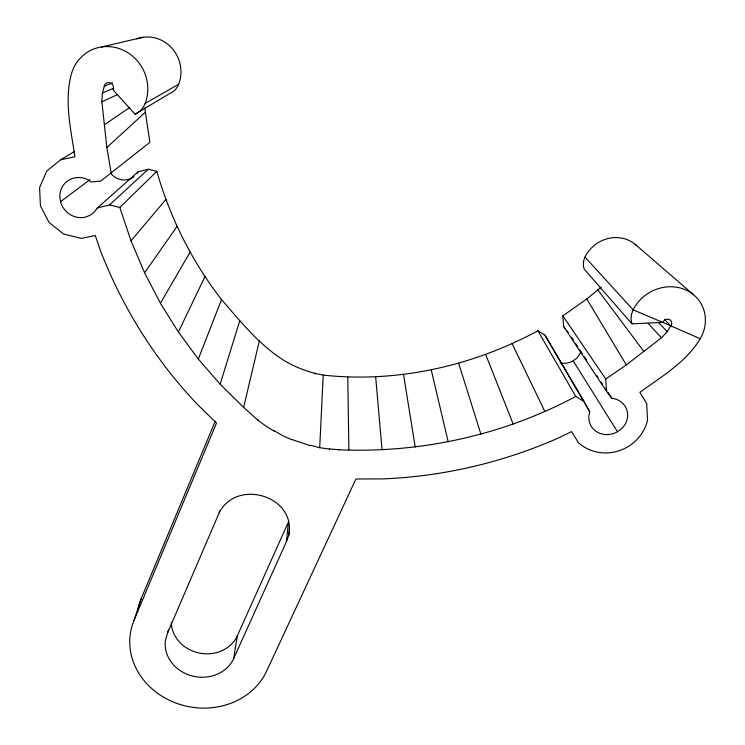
<?xml version="1.0" encoding="UTF-8"?>
<svg xmlns="http://www.w3.org/2000/svg" width="745" height="745" viewBox="0 0 745 745"><rect width="100%" height="100%" fill="white"/><g stroke="black" fill="none" stroke-linecap="round" stroke-linejoin="round"><path stroke-width="1.12" d="M601.243 287.086L586.799 298.978L562.829 315.861L563.62 326.422L606.551 391.395L611.99 398.435L614.495 398.743A19.724 17.964 -22.7 0 1 627.309 411.678A19.724 17.964 -22.7 0 1 620.967 429.297L616.739 432.175A19.724 17.964 -22.7 0 1 590.757 425.535L589.118 421.158L588.764 416.446L589.733 411.724L584.117 401.602L575.755 396.442C503.452 435.089 420.953 453.267 339.105 449.803L339.115 449.608M339.105 449.803L329.374 448.89M329.365 449.086L319.698 447.708L323.228 375.108L315.21 373.375A116.369 114.534 -10.8 0 1 284.953 361.027C259.651 345.484 240.756 321.71 221.526 299.574C191.94 261.495 170.074 217.698 156.823 171.369L148.246 169.264L138.049 171.834L97.344 207.985L94.345 212.064L90.359 215.156L85.666 217.065A20.59 19.389 49.2 0 1 60.773 202.528L59.851 197.323A20.59 19.389 49.2 0 1 69.034 180.02A20.59 19.389 49.2 0 1 88.99 180.365L91.123 182.013L100.761 181.063L149.866 142.323L144.754 107.932M111.154 172.859L106.852 147.491L101.888 101.804L102.335 93.069L104.915 84.409A4.945 4.656 63.2 0 1 113.519 88.05L113.091 89.884L135.05 114.227L170.205 93.265A16.865 16.027 68.5 0 0 178.651 84.25A33.86 32.063 67.9 0 0 171.555 47.792A33.86 32.063 67.9 0 0 136.773 38.87M288.79 535.171C296.426 495.9 236.659 478.15 219.207 512.774L167.541 633.082L165.427 640.411A35.648 31.56 10.6 0 0 191.642 675.808A35.648 31.56 10.6 0 0 233.455 659.101L286.462 541.54L288.79 535.171L289.451 528.335M319.698 447.708L310.19 445.231M315.154 374.092L315.21 373.375M286.462 541.54L288.427 522.003L237.171 636.174A34.428 30.675 10.7 0 1 199.269 653.048A34.428 30.675 10.7 0 1 171.275 622.652M310.162 445.668L291.668 439.466M291.64 439.662L282.746 435.723L274.225 430.75M233.641 658.496L237.357 635.587M274.16 431.169L265.918 426.047L258.059 420.357L258.161 419.808M219.207 512.774L219.719 510.586M258.059 420.357L243.652 407.394L259.372 340.744M167.541 633.082L168.445 629.767M243.652 407.394L220.138 384.206L239.704 320.974M700.263 338.705L662.78 322.389L631.918 323.833L631.043 319.233L631.462 314.464L633.148 309.855A39.019 35.471 -31.2 0 1 685.102 289.647A39.019 35.471 -31.2 0 1 700.505 338.342C686.396 362.051 661.7 376.523 639.871 392.326L646.716 403.65L647.545 420.273C640.132 450.576 602.183 463.641 578.455 442.744L571.62 431.606L557.186 438.544A529.285 499.662 -79.5 0 1 383.172 478.895L355.905 478.998L266.608 671.171A71.315 63.129 10.6 0 1 175.168 702.768A71.315 63.129 10.6 0 1 134.091 620.222L141.271 598.477L215.286 421.139M220.138 384.206L198.328 359.053L221.526 299.574M606.551 391.395L605.75 379L626.322 364.91L661.448 337.792L667.278 331.702L671.701 324.233A4.721 4.293 -31.2 0 0 663.795 320.881L662.78 322.389L633.148 309.855L585.021 257.146A32.51 30.07 -34.8 0 1 636.779 245.738M134.091 620.222L216.506 423.039L197.015 404.004A521.304 485.796 -55.8 0 1 100.594 251.028L95.258 235.494L81.326 238.409L63.604 234.014L49.012 222.42L40.426 205.844L39.606 187.489L46.814 171.005L60.699 159.756L74.481 151.477M198.328 359.053L178.381 332.037L204.94 276.619M178.381 332.037L160.417 303.243L190.068 252.21M160.417 303.243L144.586 272.8L177.021 226.452M144.586 272.8L131.018 240.821L165.902 199.464M97.344 207.985L109.524 204.94L119.824 207.455L156.823 171.369M109.524 204.94L148.246 169.264M106.852 147.491L145.117 112.458M60.615 201.644L90.005 179.61M104.384 124.778L129.807 107.392M135.05 114.227A20.32 19.221 63.5 0 0 145.135 103.434L178.651 84.25M323.228 375.108C397.02 383.172 472.833 366 537.899 330.78L544.94 335.166L584.117 401.602M101.888 101.804L117.598 94.531M102.335 93.069L113.855 88.152M103.983 86.318L112.532 82.881M101.637 46.954L142.993 37.287M60.699 159.756L74.91 156.823C70.915 129.09 63.688 100.026 71.865 72.451A40.845 38.451 63.2 0 1 122.04 49.664A40.845 38.451 63.2 0 1 145.135 103.434M635.066 244.211L693.427 294.657M664.484 319.521L670.956 326.124M658.478 322.483L667.278 331.702M648.122 323.321L661.448 337.792M631.918 323.833L584.136 268.982A16.241 15.086 -35.1 0 1 585.021 257.146M563.62 326.422L565.604 328.992M566.917 330.696L568.239 332.41M597.835 289.898L643.81 351.407M562.829 315.861L605.75 379M571.406 337.196L573.315 340.065M575.848 343.892L577.747 346.76M579.647 349.638L582.19 353.465M584.089 356.334L586.622 360.161M596.773 375.471L598.039 377.38M601.206 382.166L602.482 384.075M605.648 388.862L606.914 390.78M608.181 392.69L611.99 398.435M573.147 360.794L617.456 431.69M586.799 298.978L626.322 364.91M589.733 411.724L544.94 335.166M537.899 330.78L575.755 396.442M512.132 343.669L544.846 411.482M485.675 354.49L513.184 424.082M119.824 207.455L131.018 240.821M458.659 363.225L480.916 434.214M431.225 369.846L448.201 441.869M403.511 374.335L415.198 447.028M375.648 376.681L382.036 449.691M347.775 376.886L348.883 449.85M131.232 178.381A17.154 16.316 54.7 0 1 110.632 173.213M138.049 171.834A17.154 16.316 54.7 0 1 136.894 173.641M133.923 176.686A17.154 16.316 54.7 0 1 132.163 177.878M580.7 351.78A16.52 15.338 -26.1 0 1 576.062 358.745L572.551 361.213A16.52 15.338 -26.1 0 1 560.156 362.778M138.198 608.386A68.857 61.36 10.7 0 1 141.271 598.477"/></g></svg>
